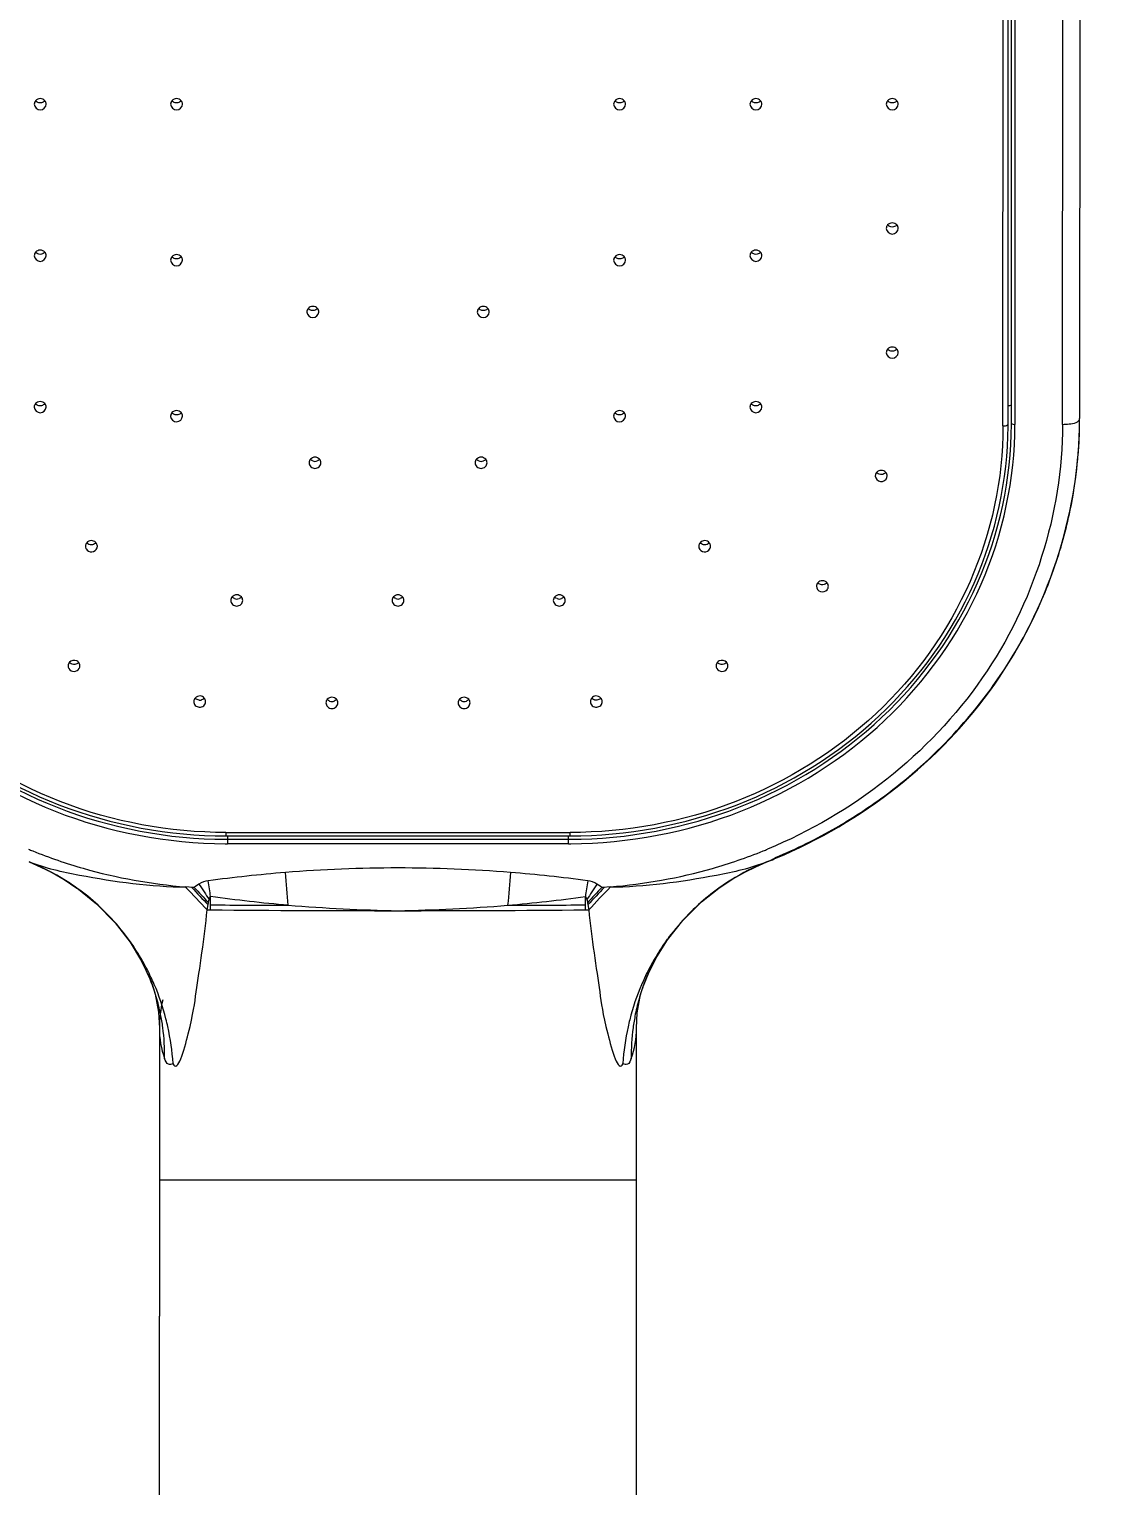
# Model space of a CAD drawing. Header units: millimetres. Extents: x 6794 to 7564, y -3773 to -2783.
# Drawn here: x 7086.46 to 7102.34, y -3208.31 to -3186.93 of the extents above; entities that cross this region are included whole.
import ezdxf

# ---------------------------------------------------------------- set-up
doc = ezdxf.new("R2010")
doc.units = ezdxf.units.MM
doc.header["$LTSCALE"] = 0.1
doc.layers.get('0').update_dxf_attribs({"lineweight": 13})
doc.styles.get("Standard").update_dxf_attribs({"font": 'arial.ttf'})
doc.dimstyles.new('ISO-25', dxfattribs={"dimtxt": 2.5, "dimasz": 2.5, "dimexe": 1.25, "dimexo": 0.625, "dimtad": 1, "dimlfac": 5, "dimtxsty": 'Standard', "dimcen": 2.5, "dimadec": 0, "dimazin": 0, "dimtfac": 1, "dimtmove": 0, "dimatfit": 3, "dimfxl": 0, "dimarcsym": 0})

# ---------------------------------------------------------------- blocks, each defined once
blk = doc.blocks.new('*D54')
at = {"color": 3, "lineweight": -2}
for p, q in [((7086.091, -3081.557), (7198.652, -3081.557)), ((7197.402, -3085.557), (7197.402, -3590.164)), ((7176.92, -3594.164), (7198.652, -3594.164))]:
    blk.add_line(p, q, dxfattribs=at)
at = {"color": 3}
for points in [[(7196.735, -3085.557), (7198.069, -3085.557), (7197.402, -3081.557)], [(7196.735, -3590.164), (7198.069, -3590.164), (7197.402, -3594.164)]]:
    blk.add_solid(points, dxfattribs=at)
at = {"layer": 'Defpoints', "color": 0}
for p in [(7085.466, -3081.557), (7176.295, -3594.164), (7197.402, -3594.164)]:
    blk.add_point(p, dxfattribs=at)
at = {"color": 3, "insert": (7194.155, -3337.861), "char_height": 4, "attachment_point": 5, "rotation": 90}
blk.add_mtext('(2280)', dxfattribs=at)

msp = doc.modelspace()

# ---------------------------------------------------------------- linework, layer by layer
at = {"color": 7, "linetype": 'Continuous'}
for p, q in [((7100.7431, -3192.7515), (7100.7442, -3183.3076)), ((7100.818, -3192.7259), (7100.8192, -3183.282)), ((7100.868, -3192.7109), (7100.8692, -3183.308)), ((7100.9192, -3183.3311), (7100.9181, -3192.728)), ((7101.6181, -3192.7303), (7101.6192, -3183.3311)), ((7101.8691, -3183.2456), (7101.868, -3192.6425)), ((7088.531, -3192.6088), (7088.531, -3192.6114)), ((7088.7059, -3192.609), (7088.7059, -3192.6063)), ((7095.0303, -3192.6063), (7095.0303, -3192.6091)), ((7095.2052, -3192.6114), (7095.2051, -3192.6086)), ((7098.872, -3193.4644), (7098.8692, -3193.4862)), ((7099.0411, -3193.5068), (7099.0439, -3193.485)), ((7087.3057, -3194.4712), (7087.3015, -3194.467)), ((7096.4315, -3194.4614), (7096.4275, -3194.4625)), ((7089.3423, -3198.7186), (7089.3423, -3198.7679)), ((7089.3423, -3198.7186), (7094.3923, -3198.7186)), ((7089.3423, -3198.7679), (7094.3923, -3198.7679)), ((7089.3673, -3198.7679), (7089.3673, -3198.883)), ((7094.3673, -3198.883), (7094.3673, -3198.7679)), ((7094.3923, -3198.7679), (7094.3923, -3198.7186)), ((7089.3673, -3198.8189), (7094.3673, -3198.8189)), ((7094.3673, -3198.883), (7089.3673, -3198.883)), ((7086.4563, -3199.1517), (7086.4559, -3199.1515)), ((7086.4563, -3199.1517), (7086.6281, -3199.2257)), ((7097.1161, -3199.2212), (7097.2783, -3199.1516)), ((7097.3084, -3199.139), (7097.2784, -3199.1516)), ((7087.1557, -3199.5333), (7087.1572, -3199.5344)), ((7088.8556, -3199.5246), (7088.7565, -3199.5172)), ((7088.8779, -3199.5253), (7088.8556, -3199.5246)), ((7094.8789, -3199.5246), (7094.8566, -3199.5253)), ((7094.978, -3199.5172), (7094.8789, -3199.5246)), ((7096.5749, -3199.536), (7096.5736, -3199.5369)), ((7089.0675, -3199.855), (7089.0862, -3199.7498)), ((7089.0675, -3199.855), (7089.1151, -3199.8537)), ((7089.1151, -3199.8537), (7089.1163, -3199.7757)), ((7089.1175, -3199.7024), (7089.1182, -3199.6596)), ((7094.617, -3199.7024), (7094.6163, -3199.6596)), ((7094.6179, -3199.7663), (7094.617, -3199.7024)), ((7094.6194, -3199.8537), (7094.6179, -3199.7663)), ((7094.6194, -3199.8537), (7094.6669, -3199.855)), ((7094.6482, -3199.7498), (7094.6669, -3199.855)), ((7088.2635, -3200.9586), (7088.2639, -3200.9597)), ((7088.2635, -3200.9586), (7088.3048, -3201.0912)), ((7095.4273, -3201.096), (7095.4684, -3200.9634)), ((7095.4684, -3200.9634), (7095.4679, -3200.9649)), ((7088.3663, -3201.5888), (7088.3663, -3205.8196)), ((7095.3663, -3231.0232), (7095.3663, -3201.5912)), ((7095.3663, -3203.8227), (7088.3663, -3203.8227)), ((7088.3663, -3231.0232), (7088.3663, -3205.8196))]:
    msp.add_line(p, q, dxfattribs=at)
for points in [[(7100.868, -3192.7109), (7100.8748, -3192.7195), (7100.8931, -3192.7257), (7100.9181, -3192.728)], [(7096.5736, -3199.5369), (7096.6035, -3199.5157), (7096.7813, -3199.3996), (7096.9559, -3199.3004), (7097.1161, -3199.2212)], [(7086.6281, -3199.2257), (7086.7925, -3199.3079), (7086.9718, -3199.4111), (7087.157, -3199.5342)], [(7087.1557, -3199.5333), (7087.4461, -3199.7668), (7087.7181, -3200.0443), (7087.9375, -3200.3287), (7088.1058, -3200.6066), (7088.2268, -3200.8637), (7088.2639, -3200.9597)], [(7088.9476, -3199.4757), (7088.9237, -3199.4908), (7088.9005, -3199.5073), (7088.8779, -3199.5253)], [(7094.8566, -3199.5253), (7094.834, -3199.5073), (7094.8108, -3199.4908), (7094.7869, -3199.4757)], [(7095.4679, -3200.9649), (7095.5222, -3200.8272), (7095.6484, -3200.569), (7095.8216, -3200.2925), (7096.0453, -3200.011), (7096.3208, -3199.7378), (7096.5748, -3199.5361)], [(7089.0862, -3199.7498), (7089.0892, -3199.7338), (7089.0926, -3199.7182), (7089.0964, -3199.7031)], [(7089.0964, -3199.7031), (7089.1021, -3199.6852), (7089.1086, -3199.6707), (7089.1182, -3199.6596)], [(7089.1163, -3199.7757), (7089.118, -3199.7509), (7089.1158, -3199.7268), (7089.1175, -3199.7024)], [(7094.6163, -3199.6596), (7094.6239, -3199.6674), (7094.6283, -3199.6754), (7094.6331, -3199.6871), (7094.638, -3199.7031)], [(7094.638, -3199.7031), (7094.6418, -3199.7182), (7094.6452, -3199.7338), (7094.6482, -3199.7498)], [(7088.3048, -3201.0912), (7088.3538, -3201.3577), (7088.3663, -3201.5889)], [(7095.3663, -3201.5912), (7095.3784, -3201.3648), (7095.4273, -3201.096)]]:
    msp.add_lwpolyline(points, dxfattribs=at)
for centre, radius, start, end in [((7095.1531, -3192.7252), 5.6649, 359.67766, 359.99305), ((7095.156, -3192.7102), 5.712, 359.79796, 359.99305), ((7095.2117, -3192.6391), 6.6562, 348.29558, 359.97087), ((7095.2553, -3192.6417), 6.6127, 358.99862, 359.99281), ((7090.6453, -3193.1862), 0.084, 220.42695, 226.78159), ((7090.6496, -3193.179), 0.0925, 248.8385, 291.16077), ((7090.6539, -3193.1861), 0.0841, 313.2119, 319.56551), ((7093.0819, -3193.1862), 0.084, 220.42695, 226.78159), ((7093.0862, -3193.179), 0.0925, 248.8385, 291.16077), ((7093.0905, -3193.1861), 0.0841, 313.2119, 319.56551), ((7098.9522, -3193.3797), 0.0842, 220.53048, 228.95646), ((7095.1793, -3192.6311), 6.6896, 344.56069, 348.28472), ((7087.3735, -3194.4114), 0.084, 312.72714, 319.0549), ((7087.3748, -3194.519), 0.0823, 41.07089, 45.36504), ((7096.362, -3194.4115), 0.084, 221.06564, 227.26629), ((7096.361, -3194.5191), 0.0824, 134.62835, 139.0487), ((7095.1095, -3192.6102), 6.7625, 336.56369, 344.54696), ((7089.4972, -3195.2065), 0.084, 220.42695, 226.78159), ((7089.5016, -3195.1993), 0.0925, 248.8385, 291.16077), ((7089.5059, -3195.2065), 0.0841, 313.2119, 319.56551), ((7091.8633, -3195.2065), 0.084, 220.42695, 226.78159), ((7091.8677, -3195.1993), 0.0925, 248.8385, 291.16077), ((7091.872, -3195.2065), 0.0841, 313.2119, 319.56551), ((7094.2294, -3195.2065), 0.084, 220.42695, 226.78159), ((7094.2338, -3195.1993), 0.0925, 248.8385, 291.16077), ((7094.2381, -3195.2065), 0.0841, 313.2119, 319.56551), ((7095.0239, -3192.5733), 6.8558, 332.39119, 336.56541), ((7094.9306, -3192.522), 6.9621, 324.52305, 332.37289), ((7094.8382, -3192.4574), 7.0749, 320.9031, 324.53161), ((7088.9533, -3196.6917), 0.0836, 221.18786, 224.16519), ((7088.9579, -3196.6832), 0.0935, 265.15775, 279.17167), ((7088.9582, -3196.6844), 0.0922, 279.12214, 287.46391), ((7088.9619, -3196.691), 0.0846, 311.17117, 318.76453), ((7090.8931, -3196.71), 0.084, 220.42695, 226.78159), ((7090.8975, -3196.7028), 0.0925, 248.8385, 291.16077), ((7090.9018, -3196.71), 0.0841, 313.2119, 319.56551), ((7092.8332, -3196.71), 0.084, 220.42695, 226.78159), ((7092.8375, -3196.7028), 0.0925, 248.8385, 291.16077), ((7092.8418, -3196.71), 0.0841, 313.2119, 319.56551), ((7094.773, -3196.691), 0.0845, 221.2657, 228.90662), ((7094.7762, -3196.6865), 0.09, 245.99511, 252.49739), ((7094.7817, -3196.6917), 0.0836, 315.82755, 319.00542), ((7094.7059, -3192.3437), 7.2493, 310.53153, 320.86534), ((7094.5977, -3192.2195), 7.414, 305.91819, 310.54295), ((7094.5278, -3192.122), 7.5339, 299.96047, 305.91336), ((7094.4494, -3191.9843), 7.6924, 292.61339, 299.95408), ((7089.316, -3192.0318), 7.5023, 247.50318, 248.02347), ((7089.3331, -3191.9874), 7.5499, 248.02928, 253.99112), ((7089.3673, -3191.9453), 6.9377, 269.717, 269.99998), ((7089.3673, -3191.9344), 6.8846, 269.75861, 269.99999), ((7094.3673, -3191.9343), 6.8846, 270.00001, 270.24149), ((7094.3673, -3191.9453), 6.9377, 270.00002, 270.28294), ((7094.4011, -3191.9856), 7.5518, 285.97276, 291.96957), ((7094.4181, -3192.03), 7.5042, 291.97542, 292.49521), ((7085.2108, -3202.2602), 3.3494, 57.89939, 68.16834), ((7098.5238, -3202.2613), 3.3505, 111.82271, 122.00572), ((7094.4154, -3191.9324), 7.7662, 291.63267, 291.87264), ((7097.007, -3198.4688), 0.7348, 294.21194, 297.51509), ((7094.4189, -3191.941), 7.7569, 291.87252, 292.70294), ((7096.9864, -3198.4294), 0.7793, 297.52223, 302.68776), ((7085.2198, -3202.2448), 3.3316, 54.4761, 57.89079), ((7089.373, -3191.8204), 7.7215, 254.04855, 265.42095), ((7092.0306, -3221.6053), 22.373, 94.6536, 97.56963), ((7059.1479, -3203.9427), 30.2745, 8.1317, 8.57794), ((7091.8674, -3219.8043), 20.5648, 85.39312, 94.60759), ((6979.6272, -3209.3954), 111.0475, 4.963393, 5.212923), ((7201.6347, -3209.1959), 108.567, 174.773401, 175.02861), ((7091.7059, -3221.5908), 22.3585, 82.43209, 85.34838), ((7124.1754, -3203.8883), 29.8598, 171.40755, 171.85998), ((7094.3614, -3191.819), 7.7228, 274.57922, 285.91569), ((7098.5165, -3202.2487), 3.3359, 122.01464, 123.8656), ((7085.2231, -3202.2393), 3.3252, 47.5368, 54.43535), ((7079.1778, -3208.8522), 13.3697, 42.29281, 44.24191), ((7104.5287, -3208.8281), 13.3328, 135.70196, 137.70284), ((7098.5109, -3202.2396), 3.3253, 125.63236, 132.2127), ((7098.512, -3202.2419), 3.3278, 123.86558, 125.59716), ((7085.2103, -3202.2534), 3.3443, 45.63769, 47.53771), ((7085.1998, -3202.2638), 3.359, 38.16515, 45.63271), ((7091.9201, -2883.1444), 316.7222, 269.492572, 269.990099), ((7092.1097, -2751.3277), 448.4638, 269.617551, 269.76346), ((7091.8146, -2883.1872), 316.6794, 270.00919, 270.507449), ((7091.374, -3175.9408), 23.9393, 275.03778, 277.784), ((7091.6254, -2751.3661), 448.4254, 270.236474, 270.382425), ((7098.5244, -3202.2546), 3.3455, 132.21217, 134.60801), ((7098.535, -3202.2649), 3.3603, 134.61304, 142.41186), ((7085.1923, -3202.2688), 3.368, 31.69643, 38.15297), ((7098.295, -3201.9928), 3.0084, 145.41849, 155.25628), ((7098.5408, -3202.2686), 3.3671, 142.42262, 147.90944), ((7085.4401, -3201.9912), 3.0065, 24.77463, 34.26806), ((7085.1622, -3202.2875), 3.4034, 29.52267, 31.69981), ((7098.5695, -3202.2868), 3.4011, 147.90659, 150.19654), ((7085.1416, -3202.2991), 3.4271, 25.19607, 29.52016), ((7098.5926, -3202.2998), 3.4277, 150.19999, 155.09472), ((7085.4709, -3201.9759), 2.9721, 22.44032, 24.7552), ((7085.4683, -3201.9769), 2.9749, 20.01667, 22.44004), ((7085.1296, -3202.3048), 3.4404, 23.21209, 25.19762), ((7098.6048, -3202.3056), 3.4411, 155.09272, 156.85028), ((7098.2656, -3201.978), 2.9755, 157.01227, 160.065), ((7098.2633, -3201.977), 2.973, 155.27757, 157.01162), ((7085.465, -3201.9781), 2.9784, 16.55803, 19.99447), ((7085.1009, -3202.3156), 3.471, 14.35331, 23.18973), ((7085.4617, -3201.979), 2.9818, 11.43497, 16.55639), ((7098.6342, -3202.3166), 3.4724, 156.87384, 165.84178), ((7098.272, -3201.9799), 2.9822, 163.48674, 168.54777), ((7098.2689, -3201.9791), 2.979, 160.09453, 163.48517), ((7085.4419, -3201.9827), 3.0019, 7.65047, 11.42944), ((7085.0516, -3202.3288), 3.5221, 12.46929, 14.36192), ((7085.0131, -3202.3365), 3.5613, 3.63764, 12.45608), ((7098.7204, -3202.3369), 3.561, 167.5794, 176.35448), ((7098.6832, -3202.3295), 3.5231, 165.8325, 167.56631), ((7098.2918, -3201.9836), 3.0023, 168.55338, 172.37676), ((7085.3948, -3201.9884), 3.0494, 359.09997, 7.63855), ((7098.3385, -3201.9893), 3.0493, 172.3883, 180.88324)]:
    msp.add_arc(centre, radius, start, end, dxfattribs=at)
for points in [[(7086.5513, -3187.977), (7086.5389, -3187.9911), (7086.5311, -3188.0108), (7086.5311, -3188.0296)], [(7086.5991, -3188.0071), (7086.5811, -3188.0033), (7086.5635, -3187.9934), (7086.5514, -3187.9797)], [(7086.638, -3188.0071), (7086.6253, -3188.0099), (7086.6117, -3188.0099), (7086.5991, -3188.0071)], [(7086.6859, -3187.9795), (7086.6737, -3187.9933), (7086.656, -3188.0033), (7086.638, -3188.0071)], [(7086.7061, -3188.0295), (7086.7061, -3188.0107), (7086.6983, -3187.9909), (7086.6858, -3187.9769)], [(7088.5513, -3187.977), (7088.5389, -3187.9911), (7088.5311, -3188.0108), (7088.5311, -3188.0296)], [(7088.5991, -3188.0071), (7088.5811, -3188.0033), (7088.5635, -3187.9934), (7088.5514, -3187.9797)], [(7088.638, -3188.0071), (7088.6253, -3188.0099), (7088.6117, -3188.0099), (7088.5991, -3188.0071)], [(7088.6859, -3187.9795), (7088.6737, -3187.9933), (7088.656, -3188.0033), (7088.638, -3188.0071)], [(7088.7061, -3188.0295), (7088.7061, -3188.0107), (7088.6983, -3187.9909), (7088.6858, -3187.9769)], [(7095.0513, -3187.977), (7095.0389, -3187.9911), (7095.0311, -3188.0108), (7095.0311, -3188.0296)], [(7095.0991, -3188.0071), (7095.0811, -3188.0033), (7095.0635, -3187.9934), (7095.0514, -3187.9797)], [(7095.138, -3188.0071), (7095.1253, -3188.0099), (7095.1117, -3188.0099), (7095.0991, -3188.0071)], [(7095.1859, -3187.9795), (7095.1737, -3187.9933), (7095.156, -3188.0033), (7095.138, -3188.0071)], [(7095.2061, -3188.0295), (7095.2061, -3188.0107), (7095.1983, -3187.9909), (7095.1858, -3187.9769)], [(7097.0513, -3187.977), (7097.0389, -3187.9911), (7097.0311, -3188.0108), (7097.0311, -3188.0296)], [(7097.0991, -3188.0071), (7097.0811, -3188.0033), (7097.0635, -3187.9934), (7097.0514, -3187.9797)], [(7097.138, -3188.0071), (7097.1253, -3188.0099), (7097.1117, -3188.0099), (7097.0991, -3188.0071)], [(7097.1859, -3187.9795), (7097.1737, -3187.9933), (7097.156, -3188.0033), (7097.138, -3188.0071)], [(7097.2061, -3188.0295), (7097.2061, -3188.0107), (7097.1983, -3187.9909), (7097.1858, -3187.9769)], [(7099.0513, -3187.977), (7099.0389, -3187.9911), (7099.0311, -3188.0108), (7099.0311, -3188.0296)], [(7099.0991, -3188.0071), (7099.0811, -3188.0033), (7099.0635, -3187.9934), (7099.0514, -3187.9797)], [(7099.138, -3188.0071), (7099.1253, -3188.0099), (7099.1117, -3188.0099), (7099.0991, -3188.0071)], [(7099.1859, -3187.9795), (7099.1737, -3187.9933), (7099.156, -3188.0033), (7099.138, -3188.0071)], [(7099.2061, -3188.0295), (7099.2061, -3188.0107), (7099.1983, -3187.9909), (7099.1858, -3187.9769)], [(7099.0511, -3189.8001), (7099.0387, -3189.8142), (7099.0309, -3189.8339), (7099.0309, -3189.8526)], [(7099.0988, -3189.8302), (7099.0809, -3189.8263), (7099.0633, -3189.8164), (7099.0511, -3189.8027)], [(7099.1856, -3189.8026), (7099.1734, -3189.8164), (7099.1558, -3189.8263), (7099.1378, -3189.8302)], [(7099.2059, -3189.8526), (7099.2059, -3189.8338), (7099.1981, -3189.814), (7099.1856, -3189.8)], [(7099.1378, -3189.8302), (7099.1251, -3189.8329), (7099.1115, -3189.8329), (7099.0988, -3189.8302)], [(7086.5511, -3190.2004), (7086.5386, -3190.2145), (7086.5309, -3190.2342), (7086.5309, -3190.253)], [(7086.5988, -3190.2305), (7086.5808, -3190.2267), (7086.5633, -3190.2168), (7086.5511, -3190.203)], [(7086.6377, -3190.2305), (7086.625, -3190.2332), (7086.6115, -3190.2332), (7086.5988, -3190.2305)], [(7086.6856, -3190.2029), (7086.6734, -3190.2167), (7086.6557, -3190.2267), (7086.6377, -3190.2305)], [(7086.7059, -3190.2529), (7086.7058, -3190.2341), (7086.698, -3190.2143), (7086.6856, -3190.2003)], [(7097.0511, -3190.2004), (7097.0386, -3190.2145), (7097.0309, -3190.2342), (7097.0309, -3190.253)], [(7097.0988, -3190.2305), (7097.0808, -3190.2267), (7097.0633, -3190.2168), (7097.0511, -3190.203)], [(7097.1377, -3190.2305), (7097.125, -3190.2332), (7097.1115, -3190.2332), (7097.0988, -3190.2305)], [(7097.1856, -3190.2029), (7097.1734, -3190.2167), (7097.1557, -3190.2267), (7097.1377, -3190.2305)], [(7097.2059, -3190.2529), (7097.2058, -3190.2341), (7097.198, -3190.2143), (7097.1856, -3190.2003)], [(7088.5511, -3190.2667), (7088.5386, -3190.2807), (7088.5309, -3190.3005), (7088.5309, -3190.3192)], [(7088.5988, -3190.2968), (7088.5808, -3190.2929), (7088.5633, -3190.283), (7088.5511, -3190.2693)], [(7088.6377, -3190.2968), (7088.625, -3190.2995), (7088.6115, -3190.2995), (7088.5988, -3190.2968)], [(7088.6856, -3190.2691), (7088.6734, -3190.2829), (7088.6557, -3190.2929), (7088.6377, -3190.2968)], [(7088.7059, -3190.3191), (7088.7058, -3190.3003), (7088.698, -3190.2806), (7088.6855, -3190.2665)], [(7095.0511, -3190.2667), (7095.0386, -3190.2807), (7095.0309, -3190.3005), (7095.0309, -3190.3192)], [(7095.0988, -3190.2968), (7095.0808, -3190.2929), (7095.0633, -3190.283), (7095.0511, -3190.2693)], [(7095.1377, -3190.2968), (7095.125, -3190.2995), (7095.1115, -3190.2995), (7095.0988, -3190.2968)], [(7095.1856, -3190.2691), (7095.1734, -3190.2829), (7095.1557, -3190.2929), (7095.1377, -3190.2968)], [(7095.2059, -3190.3191), (7095.2058, -3190.3003), (7095.198, -3190.2806), (7095.1855, -3190.2665)], [(7090.551, -3191.0265), (7090.5385, -3191.0405), (7090.5308, -3191.0602), (7090.5308, -3191.079)], [(7090.5987, -3191.0566), (7090.5807, -3191.0527), (7090.5632, -3191.0428), (7090.551, -3191.0291)], [(7090.6376, -3191.0566), (7090.6249, -3191.0593), (7090.6114, -3191.0593), (7090.5987, -3191.0566)], [(7090.6855, -3191.0289), (7090.6733, -3191.0427), (7090.6556, -3191.0527), (7090.6376, -3191.0566)], [(7090.7058, -3191.0789), (7090.7057, -3191.0601), (7090.6979, -3191.0404), (7090.6855, -3191.0263)], [(7093.051, -3191.0265), (7093.0385, -3191.0405), (7093.0308, -3191.0602), (7093.0308, -3191.079)], [(7093.0987, -3191.0566), (7093.0807, -3191.0527), (7093.0632, -3191.0428), (7093.051, -3191.0291)], [(7093.1376, -3191.0566), (7093.1249, -3191.0593), (7093.1114, -3191.0593), (7093.0987, -3191.0566)], [(7093.1855, -3191.0289), (7093.1733, -3191.0427), (7093.1556, -3191.0527), (7093.1376, -3191.0566)], [(7093.2058, -3191.0789), (7093.2057, -3191.0601), (7093.1979, -3191.0404), (7093.1855, -3191.0263)], [(7099.0509, -3191.6232), (7099.0385, -3191.6372), (7099.0307, -3191.657), (7099.0307, -3191.6757)], [(7099.0986, -3191.6533), (7099.0807, -3191.6494), (7099.0631, -3191.6395), (7099.0509, -3191.6258)], [(7099.1376, -3191.6533), (7099.1249, -3191.656), (7099.1113, -3191.656), (7099.0986, -3191.6533)], [(7099.1854, -3191.6256), (7099.1732, -3191.6394), (7099.1556, -3191.6494), (7099.1376, -3191.6533)], [(7099.2057, -3191.6756), (7099.2057, -3191.6568), (7099.1979, -3191.6371), (7099.1854, -3191.623)], [(7086.5508, -3192.4238), (7086.5384, -3192.4379), (7086.5306, -3192.4576), (7086.5306, -3192.4764)], [(7086.5985, -3192.4539), (7086.5806, -3192.4501), (7086.563, -3192.4402), (7086.5508, -3192.4264)], [(7086.6375, -3192.4539), (7086.6248, -3192.4566), (7086.6112, -3192.4566), (7086.5985, -3192.4539)], [(7086.6853, -3192.4263), (7086.6731, -3192.4401), (7086.6555, -3192.45), (7086.6375, -3192.4539)], [(7086.7056, -3192.4763), (7086.7056, -3192.4575), (7086.6978, -3192.4377), (7086.6853, -3192.4237)], [(7088.5511, -3192.5563), (7088.5387, -3192.5704), (7088.531, -3192.5901), (7088.5309, -3192.6088)], [(7088.6004, -3192.5867), (7088.5819, -3192.5831), (7088.5636, -3192.573), (7088.5511, -3192.5589)], [(7088.6389, -3192.5862), (7088.6264, -3192.589), (7088.613, -3192.5892), (7088.6004, -3192.5867)], [(7088.6856, -3192.5588), (7088.6737, -3192.5723), (7088.6565, -3192.5822), (7088.6389, -3192.5862)], [(7088.7059, -3192.6063), (7088.7053, -3192.5883), (7088.6976, -3192.5697), (7088.6857, -3192.5562)], [(7095.0504, -3192.5564), (7095.0385, -3192.5698), (7095.0309, -3192.5884), (7095.0303, -3192.6063)], [(7095.097, -3192.5862), (7095.0795, -3192.5822), (7095.0624, -3192.5724), (7095.0504, -3192.559)], [(7095.1356, -3192.5867), (7095.123, -3192.5892), (7095.1095, -3192.589), (7095.097, -3192.5862)], [(7095.185, -3192.5587), (7095.1725, -3192.5729), (7095.1542, -3192.5831), (7095.1356, -3192.5867)], [(7095.2052, -3192.6086), (7095.2051, -3192.5899), (7095.1974, -3192.5702), (7095.1849, -3192.5562)], [(7097.0508, -3192.4238), (7097.0384, -3192.4379), (7097.0306, -3192.4576), (7097.0306, -3192.4764)], [(7097.0985, -3192.4539), (7097.0806, -3192.4501), (7097.063, -3192.4402), (7097.0508, -3192.4264)], [(7097.1375, -3192.4539), (7097.1248, -3192.4566), (7097.1112, -3192.4566), (7097.0985, -3192.4539)], [(7097.1853, -3192.4263), (7097.1731, -3192.4401), (7097.1555, -3192.45), (7097.1375, -3192.4539)], [(7097.2056, -3192.4763), (7097.2056, -3192.4575), (7097.1978, -3192.4377), (7097.1853, -3192.4237)], [(7100.8194, -3192.4534), (7100.8365, -3192.4508), (7100.8535, -3192.4475), (7100.8703, -3192.4431)], [(7090.6497, -3193.2096), (7090.6251, -3193.2096), (7090.5983, -3193.2211), (7090.5821, -3193.2396)], [(7090.7172, -3193.2395), (7090.701, -3193.221), (7090.6743, -3193.2096), (7090.6497, -3193.2096)], [(7093.0863, -3193.2096), (7093.0616, -3193.2096), (7093.0349, -3193.2211), (7093.0187, -3193.2396)], [(7093.1538, -3193.2395), (7093.1376, -3193.221), (7093.1109, -3193.2096), (7093.0863, -3193.2096)], [(7090.5821, -3193.2396), (7090.5698, -3193.2537), (7090.5622, -3193.2733), (7090.5622, -3193.2919)], [(7090.6161, -3193.2652), (7090.6057, -3193.2612), (7090.5959, -3193.255), (7090.5877, -3193.2474)], [(7090.7115, -3193.2474), (7090.7033, -3193.255), (7090.6935, -3193.2612), (7090.6831, -3193.2652)], [(7090.7372, -3193.2918), (7090.7372, -3193.2731), (7090.7295, -3193.2536), (7090.7172, -3193.2395)], [(7093.0187, -3193.2396), (7093.0064, -3193.2537), (7092.9988, -3193.2733), (7092.9988, -3193.2919)], [(7093.0527, -3193.2652), (7093.0423, -3193.2612), (7093.0325, -3193.255), (7093.0243, -3193.2474)], [(7093.1481, -3193.2474), (7093.1399, -3193.255), (7093.1301, -3193.2612), (7093.1197, -3193.2652)], [(7093.1738, -3193.2918), (7093.1738, -3193.2731), (7093.1661, -3193.2536), (7093.1538, -3193.2395)], [(7098.8891, -3193.4332), (7098.8813, -3193.4421), (7098.8752, -3193.453), (7098.872, -3193.4644)], [(7098.9276, -3193.4606), (7098.9164, -3193.4569), (7098.9058, -3193.451), (7098.8969, -3193.4433)], [(7099.0249, -3193.4342), (7099.0174, -3193.4431), (7099.0078, -3193.4505), (7098.9974, -3193.4556)], [(7099.044, -3193.485), (7099.0439, -3193.4669), (7099.0366, -3193.448), (7099.0249, -3193.4342)], [(7098.9974, -3193.4556), (7098.9765, -3193.466), (7098.9497, -3193.4679), (7098.9276, -3193.4606)], [(7087.301, -3194.4657), (7087.2891, -3194.4796), (7087.2817, -3194.4988), (7087.2817, -3194.5171)], [(7087.2817, -3194.5171), (7087.2817, -3194.5376), (7087.2912, -3194.5594), (7087.3058, -3194.5738)], [(7087.334, -3194.4899), (7087.3236, -3194.4856), (7087.3138, -3194.4792), (7087.3057, -3194.4712)], [(7087.3677, -3194.4968), (7087.3562, -3194.4966), (7087.3446, -3194.4942), (7087.334, -3194.4899)], [(7087.4305, -3194.4732), (7087.4141, -3194.4883), (7087.39, -3194.4971), (7087.3677, -3194.4968)], [(7087.4567, -3194.5172), (7087.4567, -3194.4986), (7087.4491, -3194.479), (7087.4368, -3194.465)], [(7096.2988, -3194.4651), (7096.2865, -3194.4792), (7096.2789, -3194.4987), (7096.279, -3194.5174)], [(7096.3678, -3194.4968), (7096.3454, -3194.4971), (7096.3214, -3194.4883), (7096.305, -3194.4732)], [(7096.4015, -3194.4899), (7096.3909, -3194.4942), (7096.3793, -3194.4966), (7096.3678, -3194.4968)], [(7096.4297, -3194.4712), (7096.4217, -3194.4792), (7096.4119, -3194.4856), (7096.4015, -3194.4899)], [(7096.4298, -3194.5738), (7096.4445, -3194.5594), (7096.454, -3194.5375), (7096.454, -3194.5169)], [(7096.454, -3194.5169), (7096.4539, -3194.4987), (7096.4465, -3194.4795), (7096.4346, -3194.4656)], [(7098.0254, -3195.0539), (7098.0138, -3195.0678), (7098.0066, -3195.0868), (7098.0067, -3195.1049)], [(7098.0654, -3195.0798), (7098.0504, -3195.0749), (7098.0361, -3195.0656), (7098.0258, -3195.0536)], [(7098.1354, -3195.0746), (7098.1145, -3195.0852), (7098.0876, -3195.0871), (7098.0654, -3195.0798)], [(7098.1628, -3195.053), (7098.1553, -3195.062), (7098.1458, -3195.0694), (7098.1354, -3195.0746)], [(7098.1817, -3195.1046), (7098.1816, -3195.0864), (7098.1743, -3195.0672), (7098.1624, -3195.0533)], [(7098.1629, -3195.1556), (7098.1745, -3195.1417), (7098.1817, -3195.1227), (7098.1817, -3195.1046)], [(7089.4341, -3195.26), (7089.4218, -3195.274), (7089.4142, -3195.2936), (7089.4142, -3195.3123)], [(7089.5017, -3195.23), (7089.477, -3195.23), (7089.4503, -3195.2414), (7089.4341, -3195.26)], [(7089.4681, -3195.2855), (7089.4577, -3195.2815), (7089.4478, -3195.2754), (7089.4397, -3195.2677)], [(7089.5692, -3195.2599), (7089.553, -3195.2414), (7089.5263, -3195.23), (7089.5017, -3195.23)], [(7089.5634, -3195.2677), (7089.5553, -3195.2754), (7089.5455, -3195.2815), (7089.535, -3195.2855)], [(7089.5892, -3195.3121), (7089.5891, -3195.2935), (7089.5815, -3195.2739), (7089.5692, -3195.2599)], [(7091.8002, -3195.26), (7091.7879, -3195.274), (7091.7802, -3195.2936), (7091.7803, -3195.3123)], [(7091.8678, -3195.23), (7091.8431, -3195.23), (7091.8164, -3195.2414), (7091.8002, -3195.26)], [(7091.8342, -3195.2855), (7091.8237, -3195.2815), (7091.8139, -3195.2754), (7091.8058, -3195.2677)], [(7091.9353, -3195.2599), (7091.919, -3195.2414), (7091.8924, -3195.23), (7091.8678, -3195.23)], [(7091.9295, -3195.2677), (7091.9214, -3195.2754), (7091.9115, -3195.2815), (7091.9011, -3195.2855)], [(7091.9552, -3195.3121), (7091.9552, -3195.2935), (7091.9476, -3195.2739), (7091.9353, -3195.2599)], [(7094.1662, -3195.26), (7094.154, -3195.274), (7094.1463, -3195.2936), (7094.1463, -3195.3123)], [(7094.2338, -3195.23), (7094.2092, -3195.23), (7094.1825, -3195.2414), (7094.1662, -3195.26)], [(7094.2002, -3195.2855), (7094.1898, -3195.2815), (7094.18, -3195.2754), (7094.1719, -3195.2677)], [(7094.3014, -3195.2599), (7094.2851, -3195.2414), (7094.2585, -3195.23), (7094.2338, -3195.23)], [(7094.2956, -3195.2677), (7094.2875, -3195.2754), (7094.2776, -3195.2815), (7094.2672, -3195.2855)], [(7094.3213, -3195.3121), (7094.3213, -3195.2935), (7094.3136, -3195.2739), (7094.3014, -3195.2599)], [(7087.0459, -3196.2205), (7087.034, -3196.2345), (7087.0267, -3196.2537), (7087.0267, -3196.2721)], [(7087.156, -3196.1997), (7087.1227, -3196.1827), (7087.0702, -3196.1921), (7087.0459, -3196.2205)], [(7087.0723, -3196.2416), (7087.0625, -3196.2366), (7087.0535, -3196.2296), (7087.0463, -3196.2213)], [(7087.1819, -3196.2213), (7087.1716, -3196.2332), (7087.1574, -3196.2423), (7087.1424, -3196.2471)], [(7087.1816, -3196.2195), (7087.1744, -3196.2114), (7087.1656, -3196.2046), (7087.156, -3196.1997)], [(7087.2017, -3196.2718), (7087.2017, -3196.2531), (7087.194, -3196.2335), (7087.1816, -3196.2195)], [(7096.5536, -3196.2196), (7096.5412, -3196.2336), (7096.5336, -3196.2533), (7096.5336, -3196.272)], [(7096.5926, -3196.2471), (7096.5777, -3196.2423), (7096.5635, -3196.2332), (7096.5532, -3196.2214)], [(7096.5793, -3196.1997), (7096.5697, -3196.2046), (7096.5608, -3196.2115), (7096.5536, -3196.2196)], [(7096.6892, -3196.2203), (7096.6649, -3196.192), (7096.6125, -3196.1828), (7096.5793, -3196.1997)], [(7096.689, -3196.221), (7096.6818, -3196.2295), (7096.6726, -3196.2365), (7096.6627, -3196.2416)], [(7096.7086, -3196.2719), (7096.7086, -3196.2535), (7096.7011, -3196.2343), (7096.6892, -3196.2203)], [(7087.0267, -3196.2721), (7087.0267, -3196.3005), (7087.0471, -3196.3313), (7087.0724, -3196.3442)], [(7087.1068, -3196.2513), (7087.0949, -3196.2503), (7087.083, -3196.247), (7087.0723, -3196.2416)], [(7087.1424, -3196.2471), (7087.131, -3196.2508), (7087.1187, -3196.2522), (7087.1068, -3196.2513)], [(7096.6283, -3196.2513), (7096.6164, -3196.2522), (7096.604, -3196.2508), (7096.5926, -3196.2471)], [(7096.6627, -3196.2416), (7096.6521, -3196.247), (7096.6402, -3196.2503), (7096.6283, -3196.2513)], [(7096.6628, -3196.3442), (7096.6882, -3196.3312), (7096.7086, -3196.3004), (7096.7086, -3196.2719)], [(7088.8899, -3196.7455), (7088.8779, -3196.7595), (7088.8705, -3196.7789), (7088.8706, -3196.7973)], [(7088.966, -3196.7152), (7088.9388, -3196.7129), (7088.9077, -3196.7248), (7088.8899, -3196.7455)], [(7088.919, -3196.7681), (7088.9095, -3196.7637), (7088.9006, -3196.7574), (7088.8933, -3196.7499)], [(7088.95, -3196.7764), (7088.9394, -3196.7754), (7088.9287, -3196.7726), (7088.919, -3196.7681)], [(7089.0255, -3196.7447), (7089.0109, -3196.7281), (7088.9881, -3196.7171), (7088.966, -3196.7152)], [(7089.0176, -3196.7547), (7089.0085, -3196.7626), (7088.9974, -3196.7688), (7088.9858, -3196.7724)], [(7089.0456, -3196.7969), (7089.0455, -3196.7782), (7089.0378, -3196.7587), (7089.0255, -3196.7447)], [(7090.8299, -3196.7635), (7090.8177, -3196.7775), (7090.81, -3196.7971), (7090.81, -3196.8158)], [(7090.8975, -3196.7335), (7090.8729, -3196.7335), (7090.8462, -3196.7449), (7090.8299, -3196.7635)], [(7090.8639, -3196.7891), (7090.8535, -3196.785), (7090.8437, -3196.7789), (7090.8356, -3196.7712)], [(7090.965, -3196.7634), (7090.9488, -3196.7449), (7090.9222, -3196.7335), (7090.8975, -3196.7335)], [(7090.9593, -3196.7712), (7090.9512, -3196.7789), (7090.9413, -3196.785), (7090.9309, -3196.7891)], [(7090.985, -3196.8156), (7090.985, -3196.797), (7090.9773, -3196.7774), (7090.965, -3196.7634)], [(7092.77, -3196.7635), (7092.7577, -3196.7775), (7092.7501, -3196.7971), (7092.7501, -3196.8158)], [(7092.8376, -3196.7335), (7092.813, -3196.7335), (7092.7862, -3196.7449), (7092.77, -3196.7635)], [(7092.804, -3196.7891), (7092.7936, -3196.785), (7092.7838, -3196.7789), (7092.7756, -3196.7712)], [(7092.9051, -3196.7634), (7092.8889, -3196.7449), (7092.8622, -3196.7335), (7092.8376, -3196.7335)], [(7092.8994, -3196.7712), (7092.8912, -3196.7789), (7092.8814, -3196.785), (7092.871, -3196.7891)], [(7092.9251, -3196.8156), (7092.9251, -3196.797), (7092.9174, -3196.7774), (7092.9051, -3196.7634)], [(7094.7095, -3196.7448), (7094.6973, -3196.7588), (7094.6896, -3196.7784), (7094.6896, -3196.797)], [(7094.7691, -3196.7152), (7094.747, -3196.7171), (7094.7242, -3196.7281), (7094.7095, -3196.7448)], [(7094.7849, -3196.7764), (7094.773, -3196.7774), (7094.7606, -3196.776), (7094.7491, -3196.7724)], [(7094.8451, -3196.7453), (7094.8273, -3196.7247), (7094.7963, -3196.7129), (7094.7691, -3196.7152)], [(7094.8159, -3196.7681), (7094.8062, -3196.7726), (7094.7956, -3196.7754), (7094.7849, -3196.7764)], [(7094.8416, -3196.7499), (7094.8343, -3196.7574), (7094.8254, -3196.7637), (7094.8159, -3196.7681)], [(7094.8646, -3196.7971), (7094.8646, -3196.7787), (7094.8571, -3196.7593), (7094.8451, -3196.7453)], [(7089.0833, -3199.4272), (7089.0357, -3199.4335), (7088.989, -3199.4514), (7088.9476, -3199.4757)], [(7094.7869, -3199.4757), (7094.7453, -3199.4513), (7094.6984, -3199.4334), (7094.6506, -3199.4271)], [(7088.845, -3199.5238), (7088.9209, -3199.6121), (7089.0021, -3199.6957), (7089.0806, -3199.7817)], [(7088.8779, -3199.5253), (7088.9482, -3199.5995), (7089.0185, -3199.6738), (7089.0853, -3199.7512)], [(7088.9476, -3199.4757), (7088.9979, -3199.5513), (7089.0481, -3199.627), (7089.0959, -3199.7042)], [(7094.7869, -3199.4757), (7094.7366, -3199.5513), (7094.6863, -3199.627), (7094.6385, -3199.7042)], [(7094.8566, -3199.5253), (7094.7863, -3199.5995), (7094.716, -3199.6738), (7094.6491, -3199.7512)], [(7094.8941, -3199.5248), (7094.8138, -3199.6103), (7094.7329, -3199.6952), (7094.6539, -3199.7818)], [(7090.2583, -3199.7877), (7089.8773, -3199.7547), (7089.4971, -3199.7109), (7089.1182, -3199.6596)], [(7090.2583, -3199.7877), (7090.7932, -3199.8275), (7091.3291, -3199.8571), (7091.8654, -3199.8665)], [(7091.8654, -3199.8665), (7092.4029, -3199.8575), (7092.9402, -3199.829), (7093.4761, -3199.7877)], [(7088.415, -3201.1756), (7088.3852, -3201.3111), (7088.3663, -3201.4501), (7088.3663, -3201.5888)], [(7088.3663, -3201.5889), (7088.3663, -3201.7402), (7088.3902, -3201.8948), (7088.4438, -3202.0363)], [(7095.2895, -3202.0363), (7095.3426, -3201.8955), (7095.3663, -3201.7418), (7095.3663, -3201.5913)]]:
    msp.add_open_spline(points, degree=3, dxfattribs=at)
for points, knots in [([(7086.5311, -3188.0297), (7086.5312, -3188.0697), (7086.6187, -3188.1539), (7086.7061, -3188.0696), (7086.7061, -3188.0296)], [0, 0, 0, 0, 0.4999686, 1, 1, 1, 1]), ([(7086.6858, -3187.9769), (7086.6696, -3187.9586), (7086.6185, -3187.9361), (7086.5676, -3187.9587), (7086.5513, -3187.977)], [0, 0, 0, 0, 0.499992, 1, 1, 1, 1]), ([(7088.5311, -3188.0297), (7088.5312, -3188.0697), (7088.6187, -3188.1539), (7088.7061, -3188.0696), (7088.7061, -3188.0296)], [0, 0, 0, 0, 0.4999686, 1, 1, 1, 1]), ([(7088.6858, -3187.9769), (7088.6696, -3187.9586), (7088.6185, -3187.9361), (7088.5676, -3187.9587), (7088.5513, -3187.977)], [0, 0, 0, 0, 0.499992, 1, 1, 1, 1]), ([(7095.0311, -3188.0297), (7095.0312, -3188.0697), (7095.1187, -3188.1539), (7095.2061, -3188.0696), (7095.2061, -3188.0296)], [0, 0, 0, 0, 0.4999686, 1, 1, 1, 1]), ([(7095.1858, -3187.9769), (7095.1696, -3187.9586), (7095.1185, -3187.9361), (7095.0676, -3187.9587), (7095.0513, -3187.977)], [0, 0, 0, 0, 0.499992, 1, 1, 1, 1]), ([(7097.0311, -3188.0297), (7097.0312, -3188.0697), (7097.1187, -3188.1539), (7097.2061, -3188.0696), (7097.2061, -3188.0296)], [0, 0, 0, 0, 0.4999686, 1, 1, 1, 1]), ([(7097.1858, -3187.9769), (7097.1696, -3187.9586), (7097.1185, -3187.9361), (7097.0676, -3187.9587), (7097.0513, -3187.977)], [0, 0, 0, 0, 0.499992, 1, 1, 1, 1]), ([(7099.0311, -3188.0297), (7099.0312, -3188.0697), (7099.1187, -3188.1539), (7099.2061, -3188.0696), (7099.2061, -3188.0296)], [0, 0, 0, 0, 0.4999686, 1, 1, 1, 1]), ([(7099.1858, -3187.9769), (7099.1696, -3187.9586), (7099.1185, -3187.9361), (7099.0676, -3187.9587), (7099.0513, -3187.977)], [0, 0, 0, 0, 0.499992, 1, 1, 1, 1]), ([(7099.1856, -3189.8), (7099.1693, -3189.7817), (7099.1183, -3189.7592), (7099.0673, -3189.7818), (7099.0511, -3189.8001)], [0, 0, 0, 0, 0.499992, 1, 1, 1, 1]), ([(7099.0309, -3189.8527), (7099.031, -3189.8927), (7099.1185, -3189.977), (7099.2059, -3189.8927), (7099.2059, -3189.8526)], [0, 0, 0, 0, 0.4999686, 1, 1, 1, 1]), ([(7086.6856, -3190.2003), (7086.6693, -3190.182), (7086.6183, -3190.1595), (7086.5673, -3190.1821), (7086.5511, -3190.2004)], [0, 0, 0, 0, 0.499992, 1, 1, 1, 1]), ([(7088.6855, -3190.2665), (7088.6693, -3190.2482), (7088.6183, -3190.2257), (7088.5673, -3190.2483), (7088.5511, -3190.2667)], [0, 0, 0, 0, 0.499992, 1, 1, 1, 1]), ([(7095.1855, -3190.2665), (7095.1693, -3190.2482), (7095.1183, -3190.2257), (7095.0673, -3190.2483), (7095.0511, -3190.2667)], [0, 0, 0, 0, 0.499992, 1, 1, 1, 1]), ([(7097.1856, -3190.2003), (7097.1693, -3190.182), (7097.1183, -3190.1595), (7097.0673, -3190.1821), (7097.0511, -3190.2004)], [0, 0, 0, 0, 0.499992, 1, 1, 1, 1]), ([(7086.5309, -3190.253), (7086.5309, -3190.2931), (7086.6184, -3190.3773), (7086.7059, -3190.293), (7086.7059, -3190.253)], [0, 0, 0, 0, 0.4999686, 1, 1, 1, 1]), ([(7088.5309, -3190.3193), (7088.5309, -3190.3593), (7088.6184, -3190.4436), (7088.7059, -3190.3592), (7088.7059, -3190.3192)], [0, 0, 0, 0, 0.4999686, 1, 1, 1, 1]), ([(7095.0309, -3190.3193), (7095.0309, -3190.3593), (7095.1184, -3190.4436), (7095.2058, -3190.3592), (7095.2059, -3190.3192)], [0, 0, 0, 0, 0.4999686, 1, 1, 1, 1]), ([(7097.0309, -3190.253), (7097.0309, -3190.2931), (7097.1184, -3190.3773), (7097.2059, -3190.293), (7097.2059, -3190.253)], [0, 0, 0, 0, 0.4999686, 1, 1, 1, 1]), ([(7090.5308, -3191.0791), (7090.5308, -3191.1191), (7090.6183, -3191.2034), (7090.7058, -3191.119), (7090.7058, -3191.079)], [0, 0, 0, 0, 0.4999686, 1, 1, 1, 1]), ([(7090.6855, -3191.0263), (7090.6692, -3191.008), (7090.6182, -3190.9855), (7090.5672, -3191.0081), (7090.551, -3191.0265)], [0, 0, 0, 0, 0.499992, 1, 1, 1, 1]), ([(7093.0308, -3191.0791), (7093.0308, -3191.1191), (7093.1183, -3191.2034), (7093.2058, -3191.119), (7093.2058, -3191.079)], [0, 0, 0, 0, 0.4999686, 1, 1, 1, 1]), ([(7093.1855, -3191.0263), (7093.1692, -3191.008), (7093.1182, -3190.9855), (7093.0672, -3191.0081), (7093.051, -3191.0265)], [0, 0, 0, 0, 0.499992, 1, 1, 1, 1]), ([(7099.0307, -3191.6758), (7099.0307, -3191.7158), (7099.1182, -3191.8001), (7099.2057, -3191.7157), (7099.2057, -3191.6757)], [0, 0, 0, 0, 0.4999686, 1, 1, 1, 1]), ([(7099.1854, -3191.623), (7099.1691, -3191.6047), (7099.1181, -3191.5822), (7099.0671, -3191.6048), (7099.0509, -3191.6232)], [0, 0, 0, 0, 0.499992, 1, 1, 1, 1]), ([(7086.5306, -3192.4764), (7086.5306, -3192.5164), (7086.6181, -3192.6007), (7086.7056, -3192.5164), (7086.7056, -3192.4764)], [0, 0, 0, 0, 0.4999686, 1, 1, 1, 1]), ([(7086.6853, -3192.4237), (7086.669, -3192.4054), (7086.618, -3192.3829), (7086.567, -3192.4055), (7086.5508, -3192.4238)], [0, 0, 0, 0, 0.499992, 1, 1, 1, 1]), ([(7088.6857, -3192.5562), (7088.6694, -3192.5379), (7088.6184, -3192.5154), (7088.5674, -3192.538), (7088.5511, -3192.5563)], [0, 0, 0, 0, 0.4999765, 1, 1, 1, 1]), ([(7095.1849, -3192.5562), (7095.1687, -3192.5379), (7095.1176, -3192.5154), (7095.0666, -3192.538), (7095.0504, -3192.5564)], [0, 0, 0, 0, 0.5000066, 1, 1, 1, 1]), ([(7097.0306, -3192.4764), (7097.0306, -3192.5164), (7097.1181, -3192.6007), (7097.2056, -3192.5164), (7097.2056, -3192.4764)], [0, 0, 0, 0, 0.4999686, 1, 1, 1, 1]), ([(7097.1853, -3192.4237), (7097.169, -3192.4054), (7097.118, -3192.3829), (7097.067, -3192.4055), (7097.0508, -3192.4238)], [0, 0, 0, 0, 0.499992, 1, 1, 1, 1]), ([(7082.8181, -3192.728), (7082.818, -3193.5279), (7083.1641, -3195.1606), (7084.6273, -3197.2018), (7086.7903, -3198.5588), (7088.486, -3198.8788), (7089.3331, -3198.8829)], [0, 0, 0, 0, 0.2428021, 0.4898653, 0.7428568, 1, 1, 1, 1]), ([(7082.8681, -3192.7363), (7082.8715, -3193.5284), (7083.2207, -3195.1438), (7084.6755, -3197.1608), (7086.82, -3198.5004), (7088.4995, -3198.8153), (7089.3383, -3198.8189)], [0, 0, 0, 0, 0.2428024, 0.4898825, 0.7428774, 1, 1, 1, 1]), ([(7082.9181, -3192.7572), (7082.9224, -3193.5427), (7083.2709, -3195.1442), (7084.7176, -3197.1407), (7086.8465, -3198.462), (7088.5115, -3198.7679), (7089.3423, -3198.7679)], [0, 0, 0, 0, 0.2429634, 0.4901164, 0.7430522, 1, 1, 1, 1]), ([(7089.3423, -3198.7186), (7088.5183, -3198.7186), (7086.8671, -3198.4144), (7084.7585, -3197.1008), (7083.3309, -3195.1179), (7082.993, -3193.5295), (7082.9931, -3192.7515)], [0, 0, 0, 0, 0.2571406, 0.5101522, 0.757218, 1, 1, 1, 1]), ([(7088.531, -3192.6114), (7088.5323, -3192.6511), (7088.6202, -3192.7323), (7088.7058, -3192.6486), (7088.7059, -3192.609)], [0, 0, 0, 0, 0.5003847, 1, 1, 1, 1]), ([(7100.7431, -3192.7515), (7100.743, -3193.5296), (7100.4047, -3195.1179), (7098.9765, -3197.1008), (7096.8677, -3198.4143), (7095.2164, -3198.7186), (7094.3923, -3198.7186)], [0, 0, 0, 0, 0.2427747, 0.4898493, 0.7428685, 1, 1, 1, 1]), ([(7094.3923, -3198.7679), (7095.2232, -3198.7679), (7096.8883, -3198.462), (7099.0175, -3197.1407), (7100.4646, -3195.1442), (7100.8135, -3193.5427), (7100.8179, -3192.7571)], [0, 0, 0, 0, 0.2569388, 0.5098819, 0.7570432, 1, 1, 1, 1]), ([(7094.3963, -3198.8189), (7095.2357, -3198.8153), (7096.9163, -3198.4999), (7099.0619, -3197.1588), (7100.5169, -3195.1398), (7100.8652, -3193.523), (7100.868, -3192.7304)], [0, 0, 0, 0, 0.2571182, 0.5101207, 0.7572058, 1, 1, 1, 1]), ([(7094.4016, -3198.8829), (7095.2487, -3198.8788), (7096.9445, -3198.5588), (7099.1077, -3197.2018), (7100.5714, -3195.1607), (7100.918, -3193.5279), (7100.9181, -3192.728)], [0, 0, 0, 0, 0.2571343, 0.5101334, 0.7572053, 1, 1, 1, 1]), ([(7095.0302, -3192.6091), (7095.0304, -3192.6488), (7095.116, -3192.7322), (7095.2039, -3192.6511), (7095.2052, -3192.6114)], [0, 0, 0, 0, 0.4995512, 1, 1, 1, 1]), ([(7101.6181, -3192.7303), (7101.6162, -3194.0313), (7100.7563, -3196.7319), (7098.5301, -3198.4494), (7097.2893, -3198.9632)], [0, 0, 0, 0, 0.492061, 1, 1, 1, 1]), ([(7097.4127, -3199.0969), (7098.674, -3198.5692), (7100.9375, -3196.8213), (7101.8438, -3194.0851), (7101.867, -3192.7573)], [0, 0, 0, 0, 0.5072952, 1, 1, 1, 1]), ([(7100.7431, -3192.7515), (7100.7609, -3192.7515), (7100.7848, -3192.7501), (7100.818, -3192.7354), (7100.818, -3192.7259)], [0, 0, 0, 0, 0.6528051, 1, 1, 1, 1]), ([(7101.6181, -3192.728), (7101.6497, -3192.728), (7101.7283, -3192.7212), (7101.868, -3192.7006), (7101.868, -3192.6426)], [0, 0, 0, 0, 0.3532354, 1, 1, 1, 1]), ([(7090.5622, -3193.2919), (7090.5622, -3193.3131), (7090.5822, -3193.3578), (7090.6276, -3193.3741), (7090.6497, -3193.3741)], [0, 0, 0, 0, 0.4888651, 1, 1, 1, 1]), ([(7090.6497, -3193.3741), (7090.6718, -3193.3741), (7090.7172, -3193.3578), (7090.7372, -3193.313), (7090.7372, -3193.2918)], [0, 0, 0, 0, 0.5111169, 1, 1, 1, 1]), ([(7092.9988, -3193.2919), (7092.9988, -3193.3131), (7093.0188, -3193.3578), (7093.0642, -3193.3741), (7093.0863, -3193.3741)], [0, 0, 0, 0, 0.4888651, 1, 1, 1, 1]), ([(7093.0863, -3193.3741), (7093.1084, -3193.3741), (7093.1538, -3193.3578), (7093.1738, -3193.313), (7093.1738, -3193.2918)], [0, 0, 0, 0, 0.5111169, 1, 1, 1, 1]), ([(7099.0249, -3193.4342), (7099.0088, -3193.4154), (7098.9573, -3193.3918), (7098.9055, -3193.4145), (7098.8891, -3193.4332)], [0, 0, 0, 0, 0.4997652, 1, 1, 1, 1]), ([(7098.8691, -3193.4862), (7098.8693, -3193.5233), (7098.9421, -3193.6013), (7099.0308, -3193.543), (7099.0411, -3193.5068)], [0, 0, 0, 0, 0.4961564, 1, 1, 1, 1]), ([(7087.4326, -3194.4605), (7087.4156, -3194.4437), (7087.3652, -3194.4244), (7087.3165, -3194.4476), (7087.301, -3194.4657)], [0, 0, 0, 0, 0.5009999, 1, 1, 1, 1]), ([(7087.3058, -3194.5738), (7087.329, -3194.5968), (7087.408, -3194.6153), (7087.4567, -3194.5486), (7087.4567, -3194.5172)], [0, 0, 0, 0, 0.5097922, 1, 1, 1, 1]), ([(7096.279, -3194.5174), (7096.2791, -3194.5487), (7096.3278, -3194.6153), (7096.4066, -3194.5967), (7096.4298, -3194.5738)], [0, 0, 0, 0, 0.4901591, 1, 1, 1, 1]), ([(7096.4346, -3194.4656), (7096.4191, -3194.4475), (7096.3704, -3194.4244), (7096.3201, -3194.4437), (7096.3031, -3194.4605)], [0, 0, 0, 0, 0.4989436, 1, 1, 1, 1]), ([(7098.0067, -3195.1049), (7098.0067, -3195.1373), (7098.0595, -3195.2063), (7098.1413, -3195.1814), (7098.1629, -3195.1556)], [0, 0, 0, 0, 0.4909822, 1, 1, 1, 1]), ([(7098.1624, -3195.0533), (7098.1462, -3195.0342), (7098.0938, -3195.0106), (7098.0415, -3195.0347), (7098.0254, -3195.0539)], [0, 0, 0, 0, 0.5000041, 1, 1, 1, 1]), ([(7089.4142, -3195.3123), (7089.4142, -3195.3334), (7089.4342, -3195.3781), (7089.4795, -3195.3944), (7089.5017, -3195.3944)], [0, 0, 0, 0, 0.4888651, 1, 1, 1, 1]), ([(7089.5017, -3195.3944), (7089.5238, -3195.3944), (7089.5692, -3195.3781), (7089.5892, -3195.3333), (7089.5892, -3195.3121)], [0, 0, 0, 0, 0.5111169, 1, 1, 1, 1]), ([(7091.7803, -3195.3123), (7091.7803, -3195.3334), (7091.8003, -3195.3781), (7091.8456, -3195.3944), (7091.8677, -3195.3944)], [0, 0, 0, 0, 0.4888651, 1, 1, 1, 1]), ([(7091.8677, -3195.3944), (7091.8899, -3195.3944), (7091.9353, -3195.3781), (7091.9553, -3195.3333), (7091.9552, -3195.3121)], [0, 0, 0, 0, 0.5111169, 1, 1, 1, 1]), ([(7094.1463, -3195.3123), (7094.1464, -3195.3334), (7094.1664, -3195.3781), (7094.2117, -3195.3944), (7094.2338, -3195.3944)], [0, 0, 0, 0, 0.4888651, 1, 1, 1, 1]), ([(7094.2338, -3195.3944), (7094.256, -3195.3944), (7094.3014, -3195.3781), (7094.3213, -3195.3333), (7094.3213, -3195.3121)], [0, 0, 0, 0, 0.5111169, 1, 1, 1, 1]), ([(7087.0724, -3196.3442), (7087.0981, -3196.3573), (7087.1656, -3196.3581), (7087.2017, -3196.2994), (7087.2017, -3196.2718)], [0, 0, 0, 0, 0.5115903, 1, 1, 1, 1]), ([(7096.5336, -3196.272), (7096.5336, -3196.2995), (7096.5697, -3196.3582), (7096.6371, -3196.3573), (7096.6628, -3196.3442)], [0, 0, 0, 0, 0.4883713, 1, 1, 1, 1]), ([(7088.8706, -3196.7973), (7088.8706, -3196.8172), (7088.8882, -3196.8592), (7088.9293, -3196.8772), (7088.9501, -3196.879)], [0, 0, 0, 0, 0.48936, 1, 1, 1, 1]), ([(7088.9501, -3196.879), (7088.9734, -3196.881), (7089.0231, -3196.8668), (7089.0456, -3196.8193), (7089.0456, -3196.7969)], [0, 0, 0, 0, 0.5114849, 1, 1, 1, 1]), ([(7090.81, -3196.8158), (7090.8101, -3196.8369), (7090.8301, -3196.8816), (7090.8754, -3196.8979), (7090.8975, -3196.8979)], [0, 0, 0, 0, 0.4888651, 1, 1, 1, 1]), ([(7090.8975, -3196.8979), (7090.9197, -3196.8979), (7090.9651, -3196.8816), (7090.985, -3196.8368), (7090.985, -3196.8156)], [0, 0, 0, 0, 0.5111169, 1, 1, 1, 1]), ([(7092.7501, -3196.8158), (7092.7501, -3196.8369), (7092.7701, -3196.8816), (7092.8155, -3196.8979), (7092.8376, -3196.8979)], [0, 0, 0, 0, 0.4888651, 1, 1, 1, 1]), ([(7092.8376, -3196.8979), (7092.8597, -3196.8979), (7092.9051, -3196.8816), (7092.9251, -3196.8368), (7092.9251, -3196.8156)], [0, 0, 0, 0, 0.5111169, 1, 1, 1, 1]), ([(7094.6896, -3196.797), (7094.6896, -3196.8194), (7094.7121, -3196.8668), (7094.7617, -3196.881), (7094.785, -3196.879)], [0, 0, 0, 0, 0.4884908, 1, 1, 1, 1]), ([(7094.7395, -3196.7688), (7094.7355, -3196.767), (7094.7278, -3196.7629), (7094.7207, -3196.7576), (7094.7175, -3196.7547)], [0, 0, 0, 0, 0.5023051, 1, 1, 1, 1]), ([(7094.785, -3196.879), (7094.8058, -3196.8772), (7094.847, -3196.8592), (7094.8646, -3196.8171), (7094.8646, -3196.7971)], [0, 0, 0, 0, 0.5106289, 1, 1, 1, 1]), ([(7088.7683, -3199.5245), (7088.2403, -3199.5182), (7087.4619, -3199.4134), (7086.6929, -3199.2454), (7086.4563, -3199.1517)], [0, 0, 0, 0, 0.6748073, 1, 1, 1, 1]), ([(7097.2783, -3199.1516), (7097.0419, -3199.2453), (7096.2729, -3199.4134), (7095.4944, -3199.5182), (7094.9662, -3199.5245)], [0, 0, 0, 0, 0.3249405, 1, 1, 1, 1]), ([(7088.5672, -3202.1105), (7088.6324, -3202.2606), (7088.8539, -3201.4721), (7088.9158, -3200.9666), (7089.0299, -3200.258), (7089.0676, -3199.8555)], [0, 0, 0, 0, 0.2105913, 0.4794569, 1, 1, 1, 1]), ([(7094.6668, -3199.8555), (7094.7045, -3200.2582), (7094.8185, -3200.9672), (7094.8802, -3201.4723), (7095.1017, -3202.2604), (7095.1665, -3202.1105)], [0, 0, 0, 0, 0.520829, 0.7897504, 1, 1, 1, 1]), ([(7088.5672, -3202.1105), (7088.5498, -3202.1246), (7088.4783, -3202.1357), (7088.4561, -3202.068), (7088.4438, -3202.0363)], [0, 0, 0, 0, 0.397583, 1, 1, 1, 1]), ([(7095.2895, -3202.0363), (7095.2773, -3202.068), (7095.2551, -3202.1361), (7095.1842, -3202.1242), (7095.1666, -3202.1105)], [0, 0, 0, 0, 0.603055, 1, 1, 1, 1])]:
    msp.add_open_spline(points, degree=3, knots=knots, dxfattribs=at)

# ---------------------------------------------------------------- dimensions: what is measured, and where the dimension line sits
dim = msp.add_linear_dim(base=(7197.4021, -3594.1641), p1=(7085.4662, -3081.5571), p2=(7176.2953, -3594.1641), angle=90, text='(2280)', dimstyle='ISO-25', override={"dimtxt": 4, "dimasz": 4, "dimdec": 0, "dimlfac": 4, "dimclrd": 3, "dimclre": 3, "dimclrt": 3, "dimadec": 1, "dimtdec": 0, "dimfxl": 1.25, "dimtfill": 1})
dim.commit()
dim.dimension.update_dxf_attribs({"geometry": '*D54', "text_midpoint": (7194.155, -3337.8606)})

doc.saveas('drawing.dxf')
